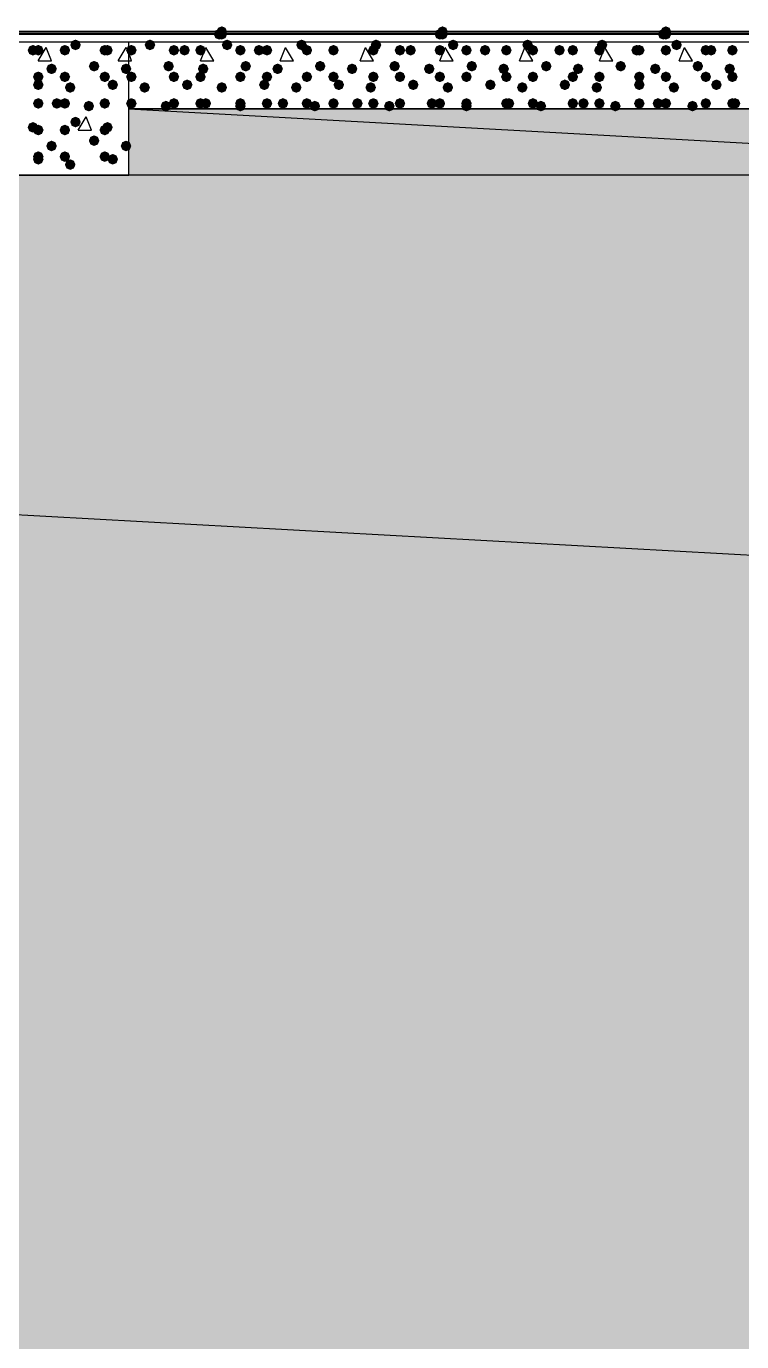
# Model space of a CAD drawing. Header units: millimetres. Extents: x 0 to 420, y 0 to 297.
# Drawn here: x 131.72 to 143.11, y 207.24 to 228.18 of the extents above; entities that cross this region are included whole.
import ezdxf

# ---------------------------------------------------------------- set-up
doc = ezdxf.new("R2010")
doc.units = ezdxf.units.MM
doc.layers.get('0').update_dxf_attribs({"linetype": 'CONTINUOUS'})

msp = doc.modelspace()

# ---------------------------------------------------------------- hatches: boundary and pattern name
at = {"true_color": 0x000007}
h = msp.add_hatch(color=0, dxfattribs=at)
h.paths.add_polyline_path([(32.215667, 228.049667), (380.661333, 228.049667)], flags=0)
h.paths.add_polyline_path([(380.661333, 228.049667), (32.215667, 228.049667)], flags=0)
at = {"true_color": 0x0000fe}
for points in [[(134.874, 228.049667), (134.849129, 227.989871), (134.789333, 227.965), (134.729537, 227.989871), (134.704667, 228.049667), (134.729537, 228.109462), (134.789333, 228.134333), (134.849129, 228.109463)], [(134.874, 228.049667), (134.849129, 227.989871), (134.789333, 227.965), (134.729537, 227.989871), (134.704667, 228.049667), (134.729537, 228.109462), (134.789333, 228.134333), (134.849129, 228.109463)], [(134.916333, 228.092), (134.891462, 228.032204), (134.831667, 228.007333), (134.771871, 228.032204), (134.747, 228.092), (134.771871, 228.151796), (134.831667, 228.176667), (134.891462, 228.151796)], [(134.916333, 228.049667), (134.891462, 227.989871), (134.831667, 227.965), (134.771871, 227.989871), (134.747, 228.049667), (134.771871, 228.109462), (134.831667, 228.134333), (134.891462, 228.109463)], [(138.387667, 228.049667), (138.362796, 227.989871), (138.303, 227.965), (138.243204, 227.989871), (138.218333, 228.049667), (138.243204, 228.109462), (138.303, 228.134333), (138.362796, 228.109463)], [(138.43, 228.092), (138.405129, 228.032204), (138.345333, 228.007333), (138.285538, 228.032204), (138.260667, 228.092), (138.285537, 228.151796), (138.345333, 228.176667), (138.405129, 228.151796)], [(138.43, 228.049667), (138.405129, 227.989871), (138.345333, 227.965), (138.285538, 227.989871), (138.260667, 228.049667), (138.285537, 228.109462), (138.345333, 228.134333), (138.405129, 228.109463)], [(138.43, 228.049667), (138.405129, 227.989871), (138.345333, 227.965), (138.285538, 227.989871), (138.260667, 228.049667), (138.285537, 228.109462), (138.345333, 228.134333), (138.405129, 228.109463)], [(141.943667, 228.049667), (141.918796, 227.989871), (141.859, 227.965), (141.799204, 227.989871), (141.774333, 228.049667), (141.799204, 228.109462), (141.859, 228.134333), (141.918796, 228.109463)], [(141.986, 228.092), (141.961129, 228.032204), (141.901333, 228.007333), (141.841538, 228.032204), (141.816667, 228.092), (141.841537, 228.151796), (141.901333, 228.176667), (141.961129, 228.151796)], [(141.986, 228.049667), (141.961129, 227.989871), (141.901333, 227.965), (141.841538, 227.989871), (141.816667, 228.049667), (141.841537, 228.109462), (141.901333, 228.134333), (141.961129, 228.109463)], [(141.986, 228.049667), (141.961129, 227.989871), (141.901333, 227.965), (141.841538, 227.989871), (141.816667, 228.049667), (141.841537, 228.109462), (141.901333, 228.134333), (141.961129, 228.109463)]]:
    msp.add_hatch(color=0, dxfattribs=at).paths.add_polyline_path(points, flags=0)
at = {"true_color": 0x000007}
for points in [[(131.910667, 227.795667), (131.885796, 227.735871), (131.826, 227.711), (131.766204, 227.735871), (131.741333, 227.795667), (131.766204, 227.855462), (131.826, 227.880333), (131.885796, 227.855463)], [(131.995333, 227.795667), (131.970463, 227.735871), (131.910667, 227.711), (131.850871, 227.735871), (131.826, 227.795667), (131.850871, 227.855462), (131.910667, 227.880333), (131.970462, 227.855463)], [(132.418667, 227.795667), (132.393796, 227.735871), (132.334, 227.711), (132.274204, 227.735871), (132.249333, 227.795667), (132.274204, 227.855462), (132.334, 227.880333), (132.393796, 227.855463)], [(132.588, 227.880333), (132.563129, 227.820537), (132.503333, 227.795667), (132.443537, 227.820537), (132.418667, 227.880333), (132.443537, 227.940129), (132.503333, 227.965), (132.563129, 227.940129)], [(133.053667, 227.795667), (133.028796, 227.735871), (132.969, 227.711), (132.909204, 227.735871), (132.884333, 227.795667), (132.909204, 227.855462), (132.969, 227.880333), (133.028796, 227.855463)], [(133.096, 227.795667), (133.071129, 227.735871), (133.011333, 227.711), (132.951538, 227.735871), (132.926667, 227.795667), (132.951537, 227.855462), (133.011333, 227.880333), (133.071129, 227.855463)], [(132.884333, 227.541667), (132.859463, 227.481871), (132.799667, 227.457), (132.739871, 227.481871), (132.715, 227.541667), (132.739871, 227.601462), (132.799667, 227.626333), (132.859462, 227.601463)], [(131.995333, 227.372333), (131.970463, 227.312537), (131.910667, 227.287667), (131.850871, 227.312537), (131.826, 227.372333), (131.850871, 227.432129), (131.910667, 227.457), (131.970462, 227.432129)], [(132.207, 227.499333), (132.182129, 227.439537), (132.122333, 227.414667), (132.062538, 227.439537), (132.037667, 227.499333), (132.062537, 227.559129), (132.122333, 227.584), (132.182129, 227.559129)], [(132.418667, 227.372333), (132.393796, 227.312537), (132.334, 227.287667), (132.274204, 227.312537), (132.249333, 227.372333), (132.274204, 227.432129), (132.334, 227.457), (132.393796, 227.432129)], [(133.053667, 227.372333), (133.028796, 227.312537), (132.969, 227.287667), (132.909204, 227.312537), (132.884333, 227.372333), (132.909204, 227.432129), (132.969, 227.457), (133.028796, 227.432129)], [(133.392333, 227.499333), (133.367462, 227.439537), (133.307667, 227.414667), (133.247871, 227.439537), (133.223, 227.499333), (133.247871, 227.559129), (133.307667, 227.584), (133.367462, 227.559129)], [(131.995333, 227.245333), (131.970463, 227.185537), (131.910667, 227.160667), (131.850871, 227.185537), (131.826, 227.245333), (131.850871, 227.305129), (131.910667, 227.33), (131.970462, 227.305129)], [(132.503333, 227.203), (132.478463, 227.143204), (132.418667, 227.118333), (132.358871, 227.143204), (132.334, 227.203), (132.358871, 227.262796), (132.418667, 227.287667), (132.478462, 227.262796)], [(133.180667, 227.245333), (133.155796, 227.185537), (133.096, 227.160667), (133.036204, 227.185537), (133.011333, 227.245333), (133.036204, 227.305129), (133.096, 227.33), (133.155796, 227.305129)], [(131.995333, 226.949), (131.970463, 226.889204), (131.910667, 226.864333), (131.850871, 226.889204), (131.826, 226.949), (131.850871, 227.008796), (131.910667, 227.033667), (131.970462, 227.008796)], [(132.291667, 226.949), (132.266796, 226.889204), (132.207, 226.864333), (132.147204, 226.889204), (132.122333, 226.949), (132.147204, 227.008796), (132.207, 227.033667), (132.266796, 227.008796)], [(132.418667, 226.949), (132.393796, 226.889204), (132.334, 226.864333), (132.274204, 226.889204), (132.249333, 226.949), (132.274204, 227.008796), (132.334, 227.033667), (132.393796, 227.008796)], [(132.799667, 226.906667), (132.774796, 226.846871), (132.715, 226.822), (132.655204, 226.846871), (132.630333, 226.906667), (132.655204, 226.966462), (132.715, 226.991333), (132.774796, 226.966463)], [(133.053667, 226.949), (133.028796, 226.889204), (132.969, 226.864333), (132.909204, 226.889204), (132.884333, 226.949), (132.909204, 227.008796), (132.969, 227.033667), (133.028796, 227.008796)], [(131.910667, 226.568), (131.885796, 226.508204), (131.826, 226.483333), (131.766204, 226.508204), (131.741333, 226.568), (131.766204, 226.627796), (131.826, 226.652667), (131.885796, 226.627796)], [(131.995333, 226.525667), (131.970463, 226.465871), (131.910667, 226.441), (131.850871, 226.465871), (131.826, 226.525667), (131.850871, 226.585462), (131.910667, 226.610333), (131.970462, 226.585463)], [(132.418667, 226.525667), (132.393796, 226.465871), (132.334, 226.441), (132.274204, 226.465871), (132.249333, 226.525667), (132.274204, 226.585462), (132.334, 226.610333), (132.393796, 226.585463)], [(132.588, 226.652667), (132.563129, 226.592871), (132.503333, 226.568), (132.443537, 226.592871), (132.418667, 226.652667), (132.443537, 226.712462), (132.503333, 226.737333), (132.563129, 226.712463)], [(133.053667, 226.525667), (133.028796, 226.465871), (132.969, 226.441), (132.909204, 226.465871), (132.884333, 226.525667), (132.909204, 226.585462), (132.969, 226.610333), (133.028796, 226.585463)], [(133.096, 226.568), (133.071129, 226.508204), (133.011333, 226.483333), (132.951538, 226.508204), (132.926667, 226.568), (132.951537, 226.627796), (133.011333, 226.652667), (133.071129, 226.627796)], [(132.207, 226.271667), (132.182129, 226.211871), (132.122333, 226.187), (132.062538, 226.211871), (132.037667, 226.271667), (132.062537, 226.331462), (132.122333, 226.356333), (132.182129, 226.331463)], [(132.884333, 226.356333), (132.859463, 226.296537), (132.799667, 226.271667), (132.739871, 226.296537), (132.715, 226.356333), (132.739871, 226.416129), (132.799667, 226.441), (132.859462, 226.416129)], [(133.392333, 226.271667), (133.367462, 226.211871), (133.307667, 226.187), (133.247871, 226.211871), (133.223, 226.271667), (133.247871, 226.331462), (133.307667, 226.356333), (133.367462, 226.331463)], [(131.995333, 226.102333), (131.970463, 226.042537), (131.910667, 226.017667), (131.850871, 226.042537), (131.826, 226.102333), (131.850871, 226.162129), (131.910667, 226.187), (131.970462, 226.162129)], [(131.995333, 226.06), (131.970463, 226.000204), (131.910667, 225.975333), (131.850871, 226.000204), (131.826, 226.06), (131.850871, 226.119796), (131.910667, 226.144667), (131.970462, 226.119796)], [(132.418667, 226.102333), (132.393796, 226.042537), (132.334, 226.017667), (132.274204, 226.042537), (132.249333, 226.102333), (132.274204, 226.162129), (132.334, 226.187), (132.393796, 226.162129)], [(133.053667, 226.102333), (133.028796, 226.042537), (132.969, 226.017667), (132.909204, 226.042537), (132.884333, 226.102333), (132.909204, 226.162129), (132.969, 226.187), (133.028796, 226.162129)], [(133.180667, 226.06), (133.155796, 226.000204), (133.096, 225.975333), (133.036204, 226.000204), (133.011333, 226.06), (133.036204, 226.119796), (133.096, 226.144667), (133.155796, 226.119796)], [(132.503333, 225.975333), (132.478463, 225.915537), (132.418667, 225.890667), (132.358871, 225.915537), (132.334, 225.975333), (132.358871, 226.035129), (132.418667, 226.06), (132.478462, 226.035129)]]:
    msp.add_hatch(color=0, dxfattribs=at).paths.add_polyline_path(points, flags=0)
at = {"true_color": 0x000008}
for points in [[(133.477, 227.795667), (133.452129, 227.735871), (133.392333, 227.711), (133.332538, 227.735871), (133.307667, 227.795667), (133.332537, 227.855462), (133.392333, 227.880333), (133.452129, 227.855463)], [(133.773333, 227.880333), (133.748463, 227.820537), (133.688667, 227.795667), (133.628871, 227.820537), (133.604, 227.880333), (133.628871, 227.940129), (133.688667, 227.965), (133.748462, 227.940129)], [(134.154333, 227.795667), (134.129463, 227.735871), (134.069667, 227.711), (134.009871, 227.735871), (133.985, 227.795667), (134.009871, 227.855462), (134.069667, 227.880333), (134.129462, 227.855463)], [(134.323667, 227.795667), (134.298796, 227.735871), (134.239, 227.711), (134.179204, 227.735871), (134.154333, 227.795667), (134.179204, 227.855462), (134.239, 227.880333), (134.298796, 227.855463)], [(134.577667, 227.795667), (134.552796, 227.735871), (134.493, 227.711), (134.433204, 227.735871), (134.408333, 227.795667), (134.433204, 227.855462), (134.493, 227.880333), (134.552796, 227.855463)], [(135.001, 227.880333), (134.976129, 227.820537), (134.916333, 227.795667), (134.856538, 227.820537), (134.831667, 227.880333), (134.856537, 227.940129), (134.916333, 227.965), (134.976129, 227.940129)], [(135.212667, 227.795667), (135.187796, 227.735871), (135.128, 227.711), (135.068204, 227.735871), (135.043333, 227.795667), (135.068204, 227.855462), (135.128, 227.880333), (135.187796, 227.855463)], [(135.509, 227.795667), (135.484129, 227.735871), (135.424333, 227.711), (135.364537, 227.735871), (135.339667, 227.795667), (135.364537, 227.855462), (135.424333, 227.880333), (135.484129, 227.855463)], [(135.636, 227.795667), (135.611129, 227.735871), (135.551333, 227.711), (135.491537, 227.735871), (135.466667, 227.795667), (135.491537, 227.855462), (135.551333, 227.880333), (135.611129, 227.855463)], [(136.186333, 227.880333), (136.161463, 227.820537), (136.101667, 227.795667), (136.041871, 227.820537), (136.017, 227.880333), (136.041871, 227.940129), (136.101667, 227.965), (136.161462, 227.940129)], [(136.271, 227.795667), (136.246129, 227.735871), (136.186333, 227.711), (136.126538, 227.735871), (136.101667, 227.795667), (136.126537, 227.855462), (136.186333, 227.880333), (136.246129, 227.855463)], [(136.694333, 227.795667), (136.669463, 227.735871), (136.609667, 227.711), (136.549871, 227.735871), (136.525, 227.795667), (136.549871, 227.855462), (136.609667, 227.880333), (136.669462, 227.855463)], [(136.694333, 227.795667), (136.669463, 227.735871), (136.609667, 227.711), (136.549871, 227.735871), (136.525, 227.795667), (136.549871, 227.855462), (136.609667, 227.880333), (136.669462, 227.855463)], [(137.329333, 227.795667), (137.304463, 227.735871), (137.244667, 227.711), (137.184871, 227.735871), (137.16, 227.795667), (137.184871, 227.855462), (137.244667, 227.880333), (137.304462, 227.855463)], [(137.371667, 227.880333), (137.346796, 227.820537), (137.287, 227.795667), (137.227204, 227.820537), (137.202333, 227.880333), (137.227204, 227.940129), (137.287, 227.965), (137.346796, 227.940129)], [(137.752667, 227.795667), (137.727796, 227.735871), (137.668, 227.711), (137.608204, 227.735871), (137.583333, 227.795667), (137.608204, 227.855462), (137.668, 227.880333), (137.727796, 227.855463)], [(137.922, 227.795667), (137.897129, 227.735871), (137.837333, 227.711), (137.777538, 227.735871), (137.752667, 227.795667), (137.777537, 227.855462), (137.837333, 227.880333), (137.897129, 227.855463)], [(138.387667, 227.795667), (138.362796, 227.735871), (138.303, 227.711), (138.243204, 227.735871), (138.218333, 227.795667), (138.243204, 227.855462), (138.303, 227.880333), (138.362796, 227.855463)], [(138.599333, 227.880333), (138.574463, 227.820537), (138.514667, 227.795667), (138.454871, 227.820537), (138.43, 227.880333), (138.454871, 227.940129), (138.514667, 227.965), (138.574462, 227.940129)], [(138.811, 227.795667), (138.786129, 227.735871), (138.726333, 227.711), (138.666538, 227.735871), (138.641667, 227.795667), (138.666537, 227.855462), (138.726333, 227.880333), (138.786129, 227.855463)], [(139.107333, 227.795667), (139.082462, 227.735871), (139.022667, 227.711), (138.962871, 227.735871), (138.938, 227.795667), (138.962871, 227.855462), (139.022667, 227.880333), (139.082462, 227.855463)], [(139.446, 227.795667), (139.421129, 227.735871), (139.361333, 227.711), (139.301537, 227.735871), (139.276667, 227.795667), (139.301537, 227.855462), (139.361333, 227.880333), (139.421129, 227.855463)], [(139.784667, 227.880333), (139.759796, 227.820537), (139.7, 227.795667), (139.640204, 227.820537), (139.615333, 227.880333), (139.640204, 227.940129), (139.7, 227.965), (139.759796, 227.940129)], [(139.869333, 227.795667), (139.844463, 227.735871), (139.784667, 227.711), (139.724871, 227.735871), (139.7, 227.795667), (139.724871, 227.855462), (139.784667, 227.880333), (139.844462, 227.855463)], [(140.292667, 227.795667), (140.267796, 227.735871), (140.208, 227.711), (140.148204, 227.735871), (140.123333, 227.795667), (140.148204, 227.855462), (140.208, 227.880333), (140.267796, 227.855463)], [(140.504333, 227.795667), (140.479463, 227.735871), (140.419667, 227.711), (140.359871, 227.735871), (140.335, 227.795667), (140.359871, 227.855462), (140.419667, 227.880333), (140.479462, 227.855463)], [(140.927667, 227.795667), (140.902796, 227.735871), (140.843, 227.711), (140.783204, 227.735871), (140.758333, 227.795667), (140.783204, 227.855462), (140.843, 227.880333), (140.902796, 227.855463)], [(140.97, 227.880333), (140.945129, 227.820537), (140.885333, 227.795667), (140.825538, 227.820537), (140.800667, 227.880333), (140.825537, 227.940129), (140.885333, 227.965), (140.945129, 227.940129)], [(141.520333, 227.795667), (141.495463, 227.735871), (141.435667, 227.711), (141.375871, 227.735871), (141.351, 227.795667), (141.375871, 227.855462), (141.435667, 227.880333), (141.495462, 227.855463)], [(141.562667, 227.795667), (141.537796, 227.735871), (141.478, 227.711), (141.418204, 227.735871), (141.393333, 227.795667), (141.418204, 227.855462), (141.478, 227.880333), (141.537796, 227.855463)], [(141.986, 227.795667), (141.961129, 227.735871), (141.901333, 227.711), (141.841538, 227.735871), (141.816667, 227.795667), (141.841537, 227.855462), (141.901333, 227.880333), (141.961129, 227.855463)], [(142.155333, 227.880333), (142.130463, 227.820537), (142.070667, 227.795667), (142.010871, 227.820537), (141.986, 227.880333), (142.010871, 227.940129), (142.070667, 227.965), (142.130462, 227.940129)], [(142.621, 227.795667), (142.596129, 227.735871), (142.536333, 227.711), (142.476538, 227.735871), (142.451667, 227.795667), (142.476537, 227.855462), (142.536333, 227.880333), (142.596129, 227.855463)], [(142.705667, 227.795667), (142.680796, 227.735871), (142.621, 227.711), (142.561204, 227.735871), (142.536333, 227.795667), (142.561204, 227.855462), (142.621, 227.880333), (142.680796, 227.855463)], [(143.044333, 227.795667), (143.019463, 227.735871), (142.959667, 227.711), (142.899871, 227.735871), (142.875, 227.795667), (142.899871, 227.855462), (142.959667, 227.880333), (143.019462, 227.855463)], [(134.069667, 227.541667), (134.044796, 227.481871), (133.985, 227.457), (133.925204, 227.481871), (133.900333, 227.541667), (133.925204, 227.601462), (133.985, 227.626333), (134.044796, 227.601463)], [(135.297333, 227.541667), (135.272463, 227.481871), (135.212667, 227.457), (135.152871, 227.481871), (135.128, 227.541667), (135.152871, 227.601462), (135.212667, 227.626333), (135.272462, 227.601463)], [(136.482667, 227.541667), (136.457796, 227.481871), (136.398, 227.457), (136.338204, 227.481871), (136.313333, 227.541667), (136.338204, 227.601462), (136.398, 227.626333), (136.457796, 227.601463)], [(137.668, 227.541667), (137.643129, 227.481871), (137.583333, 227.457), (137.523537, 227.481871), (137.498667, 227.541667), (137.523537, 227.601462), (137.583333, 227.626333), (137.643129, 227.601463)], [(138.895667, 227.541667), (138.870796, 227.481871), (138.811, 227.457), (138.751204, 227.481871), (138.726333, 227.541667), (138.751204, 227.601462), (138.811, 227.626333), (138.870796, 227.601463)], [(140.081, 227.541667), (140.056129, 227.481871), (139.996333, 227.457), (139.936538, 227.481871), (139.911667, 227.541667), (139.936537, 227.601462), (139.996333, 227.626333), (140.056129, 227.601463)], [(141.266333, 227.541667), (141.241463, 227.481871), (141.181667, 227.457), (141.121871, 227.481871), (141.097, 227.541667), (141.121871, 227.601462), (141.181667, 227.626333), (141.241462, 227.601463)], [(142.494, 227.541667), (142.469129, 227.481871), (142.409333, 227.457), (142.349538, 227.481871), (142.324667, 227.541667), (142.349537, 227.601462), (142.409333, 227.626333), (142.469129, 227.601463)], [(133.477, 227.372333), (133.452129, 227.312537), (133.392333, 227.287667), (133.332538, 227.312537), (133.307667, 227.372333), (133.332537, 227.432129), (133.392333, 227.457), (133.452129, 227.432129)], [(134.154333, 227.372333), (134.129463, 227.312537), (134.069667, 227.287667), (134.009871, 227.312537), (133.985, 227.372333), (134.009871, 227.432129), (134.069667, 227.457), (134.129462, 227.432129)], [(134.577667, 227.372333), (134.552796, 227.312537), (134.493, 227.287667), (134.433204, 227.312537), (134.408333, 227.372333), (134.433204, 227.432129), (134.493, 227.457), (134.552796, 227.432129)], [(134.62, 227.499333), (134.595129, 227.439537), (134.535333, 227.414667), (134.475538, 227.439537), (134.450667, 227.499333), (134.475537, 227.559129), (134.535333, 227.584), (134.595129, 227.559129)], [(135.212667, 227.372333), (135.187796, 227.312537), (135.128, 227.287667), (135.068204, 227.312537), (135.043333, 227.372333), (135.068204, 227.432129), (135.128, 227.457), (135.187796, 227.432129)], [(135.636, 227.372333), (135.611129, 227.312537), (135.551333, 227.287667), (135.491537, 227.312537), (135.466667, 227.372333), (135.491537, 227.432129), (135.551333, 227.457), (135.611129, 227.432129)], [(135.805333, 227.499333), (135.780463, 227.439537), (135.720667, 227.414667), (135.660871, 227.439537), (135.636, 227.499333), (135.660871, 227.559129), (135.720667, 227.584), (135.780462, 227.559129)], [(136.271, 227.372333), (136.246129, 227.312537), (136.186333, 227.287667), (136.126538, 227.312537), (136.101667, 227.372333), (136.126537, 227.432129), (136.186333, 227.457), (136.246129, 227.432129)], [(136.694333, 227.372333), (136.669463, 227.312537), (136.609667, 227.287667), (136.549871, 227.312537), (136.525, 227.372333), (136.549871, 227.432129), (136.609667, 227.457), (136.669462, 227.432129)], [(136.990667, 227.499333), (136.965796, 227.439537), (136.906, 227.414667), (136.846204, 227.439537), (136.821333, 227.499333), (136.846204, 227.559129), (136.906, 227.584), (136.965796, 227.559129)], [(137.329333, 227.372333), (137.304463, 227.312537), (137.244667, 227.287667), (137.184871, 227.312537), (137.16, 227.372333), (137.184871, 227.432129), (137.244667, 227.457), (137.304462, 227.432129)], [(137.752667, 227.372333), (137.727796, 227.312537), (137.668, 227.287667), (137.608204, 227.312537), (137.583333, 227.372333), (137.608204, 227.432129), (137.668, 227.457), (137.727796, 227.432129)], [(138.218333, 227.499333), (138.193463, 227.439537), (138.133667, 227.414667), (138.073871, 227.439537), (138.049, 227.499333), (138.073871, 227.559129), (138.133667, 227.584), (138.193462, 227.559129)], [(138.387667, 227.372333), (138.362796, 227.312537), (138.303, 227.287667), (138.243204, 227.312537), (138.218333, 227.372333), (138.243204, 227.432129), (138.303, 227.457), (138.362796, 227.432129)], [(138.811, 227.372333), (138.786129, 227.312537), (138.726333, 227.287667), (138.666538, 227.312537), (138.641667, 227.372333), (138.666537, 227.432129), (138.726333, 227.457), (138.786129, 227.432129)], [(139.403667, 227.499333), (139.378796, 227.439537), (139.319, 227.414667), (139.259204, 227.439537), (139.234333, 227.499333), (139.259204, 227.559129), (139.319, 227.584), (139.378796, 227.559129)], [(139.446, 227.372333), (139.421129, 227.312537), (139.361333, 227.287667), (139.301537, 227.312537), (139.276667, 227.372333), (139.301537, 227.432129), (139.361333, 227.457), (139.421129, 227.432129)], [(139.869333, 227.372333), (139.844463, 227.312537), (139.784667, 227.287667), (139.724871, 227.312537), (139.7, 227.372333), (139.724871, 227.432129), (139.784667, 227.457), (139.844462, 227.432129)], [(140.504333, 227.372333), (140.479463, 227.312537), (140.419667, 227.287667), (140.359871, 227.312537), (140.335, 227.372333), (140.359871, 227.432129), (140.419667, 227.457), (140.479462, 227.432129)], [(140.589, 227.499333), (140.564129, 227.439537), (140.504333, 227.414667), (140.444538, 227.439537), (140.419667, 227.499333), (140.444537, 227.559129), (140.504333, 227.584), (140.564129, 227.559129)], [(140.927667, 227.372333), (140.902796, 227.312537), (140.843, 227.287667), (140.783204, 227.312537), (140.758333, 227.372333), (140.783204, 227.432129), (140.843, 227.457), (140.902796, 227.432129)], [(141.562667, 227.372333), (141.537796, 227.312537), (141.478, 227.287667), (141.418204, 227.312537), (141.393333, 227.372333), (141.418204, 227.432129), (141.478, 227.457), (141.537796, 227.432129)], [(141.816667, 227.499333), (141.791796, 227.439537), (141.732, 227.414667), (141.672204, 227.439537), (141.647333, 227.499333), (141.672204, 227.559129), (141.732, 227.584), (141.791796, 227.559129)], [(141.986, 227.372333), (141.961129, 227.312537), (141.901333, 227.287667), (141.841538, 227.312537), (141.816667, 227.372333), (141.841537, 227.432129), (141.901333, 227.457), (141.961129, 227.432129)], [(142.621, 227.372333), (142.596129, 227.312537), (142.536333, 227.287667), (142.476538, 227.312537), (142.451667, 227.372333), (142.476537, 227.432129), (142.536333, 227.457), (142.596129, 227.432129)], [(143.002, 227.499333), (142.977129, 227.439537), (142.917333, 227.414667), (142.857538, 227.439537), (142.832667, 227.499333), (142.857537, 227.559129), (142.917333, 227.584), (142.977129, 227.559129)], [(143.044333, 227.372333), (143.019463, 227.312537), (142.959667, 227.287667), (142.899871, 227.312537), (142.875, 227.372333), (142.899871, 227.432129), (142.959667, 227.457), (143.019462, 227.432129)], [(133.688667, 227.203), (133.663796, 227.143204), (133.604, 227.118333), (133.544204, 227.143204), (133.519333, 227.203), (133.544204, 227.262796), (133.604, 227.287667), (133.663796, 227.262796)], [(134.366, 227.245333), (134.341129, 227.185537), (134.281333, 227.160667), (134.221538, 227.185537), (134.196667, 227.245333), (134.221537, 227.305129), (134.281333, 227.33), (134.341129, 227.305129)], [(134.916333, 227.203), (134.891462, 227.143204), (134.831667, 227.118333), (134.771871, 227.143204), (134.747, 227.203), (134.771871, 227.262796), (134.831667, 227.287667), (134.891462, 227.262796)], [(135.593667, 227.245333), (135.568796, 227.185537), (135.509, 227.160667), (135.449204, 227.185537), (135.424333, 227.245333), (135.449204, 227.305129), (135.509, 227.33), (135.568796, 227.305129)], [(136.101667, 227.203), (136.076796, 227.143204), (136.017, 227.118333), (135.957204, 227.143204), (135.932333, 227.203), (135.957204, 227.262796), (136.017, 227.287667), (136.076796, 227.262796)], [(136.779, 227.245333), (136.754129, 227.185537), (136.694333, 227.160667), (136.634537, 227.185537), (136.609667, 227.245333), (136.634537, 227.305129), (136.694333, 227.33), (136.754129, 227.305129)], [(137.287, 227.203), (137.262129, 227.143204), (137.202333, 227.118333), (137.142538, 227.143204), (137.117667, 227.203), (137.142537, 227.262796), (137.202333, 227.287667), (137.262129, 227.262796)], [(137.964333, 227.245333), (137.939463, 227.185537), (137.879667, 227.160667), (137.819871, 227.185537), (137.795, 227.245333), (137.819871, 227.305129), (137.879667, 227.33), (137.939462, 227.305129)], [(138.514667, 227.203), (138.489796, 227.143204), (138.43, 227.118333), (138.370204, 227.143204), (138.345333, 227.203), (138.370204, 227.262796), (138.43, 227.287667), (138.489796, 227.262796)], [(139.192, 227.245333), (139.167129, 227.185537), (139.107333, 227.160667), (139.047538, 227.185537), (139.022667, 227.245333), (139.047537, 227.305129), (139.107333, 227.33), (139.167129, 227.305129)], [(139.7, 227.203), (139.675129, 227.143204), (139.615333, 227.118333), (139.555538, 227.143204), (139.530667, 227.203), (139.555537, 227.262796), (139.615333, 227.287667), (139.675129, 227.262796)], [(140.377333, 227.245333), (140.352463, 227.185537), (140.292667, 227.160667), (140.232871, 227.185537), (140.208, 227.245333), (140.232871, 227.305129), (140.292667, 227.33), (140.352462, 227.305129)], [(140.885333, 227.203), (140.860463, 227.143204), (140.800667, 227.118333), (140.740871, 227.143204), (140.716, 227.203), (140.740871, 227.262796), (140.800667, 227.287667), (140.860462, 227.262796)], [(141.562667, 227.245333), (141.537796, 227.185537), (141.478, 227.160667), (141.418204, 227.185537), (141.393333, 227.245333), (141.418204, 227.305129), (141.478, 227.33), (141.537796, 227.305129)], [(142.113, 227.203), (142.088129, 227.143204), (142.028333, 227.118333), (141.968538, 227.143204), (141.943667, 227.203), (141.968537, 227.262796), (142.028333, 227.287667), (142.088129, 227.262796)], [(142.790333, 227.245333), (142.765463, 227.185537), (142.705667, 227.160667), (142.645871, 227.185537), (142.621, 227.245333), (142.645871, 227.305129), (142.705667, 227.33), (142.765462, 227.305129)], [(133.477, 226.949), (133.452129, 226.889204), (133.392333, 226.864333), (133.332538, 226.889204), (133.307667, 226.949), (133.332537, 227.008796), (133.392333, 227.033667), (133.452129, 227.008796)], [(133.477, 226.949), (133.452129, 226.889204), (133.392333, 226.864333), (133.332538, 226.889204), (133.307667, 226.949), (133.332537, 227.008796), (133.392333, 227.033667), (133.452129, 227.008796)], [(134.027333, 226.906667), (134.002463, 226.846871), (133.942667, 226.822), (133.882871, 226.846871), (133.858, 226.906667), (133.882871, 226.966462), (133.942667, 226.991333), (134.002462, 226.966463)], [(134.154333, 226.949), (134.129463, 226.889204), (134.069667, 226.864333), (134.009871, 226.889204), (133.985, 226.949), (134.009871, 227.008796), (134.069667, 227.033667), (134.129462, 227.008796)], [(134.577667, 226.949), (134.552796, 226.889204), (134.493, 226.864333), (134.433204, 226.889204), (134.408333, 226.949), (134.433204, 227.008796), (134.493, 227.033667), (134.552796, 227.008796)], [(134.662333, 226.949), (134.637463, 226.889204), (134.577667, 226.864333), (134.517871, 226.889204), (134.493, 226.949), (134.517871, 227.008796), (134.577667, 227.033667), (134.637462, 227.008796)], [(135.212667, 226.949), (135.187796, 226.889204), (135.128, 226.864333), (135.068204, 226.889204), (135.043333, 226.949), (135.068204, 227.008796), (135.128, 227.033667), (135.187796, 227.008796)], [(135.212667, 226.906667), (135.187796, 226.846871), (135.128, 226.822), (135.068204, 226.846871), (135.043333, 226.906667), (135.068204, 226.966462), (135.128, 226.991333), (135.187796, 226.966463)], [(135.636, 226.949), (135.611129, 226.889204), (135.551333, 226.864333), (135.491537, 226.889204), (135.466667, 226.949), (135.491537, 227.008796), (135.551333, 227.033667), (135.611129, 227.008796)], [(135.89, 226.949), (135.865129, 226.889204), (135.805333, 226.864333), (135.745538, 226.889204), (135.720667, 226.949), (135.745537, 227.008796), (135.805333, 227.033667), (135.865129, 227.008796)], [(136.271, 226.949), (136.246129, 226.889204), (136.186333, 226.864333), (136.126538, 226.889204), (136.101667, 226.949), (136.126537, 227.008796), (136.186333, 227.033667), (136.246129, 227.008796)], [(136.398, 226.906667), (136.373129, 226.846871), (136.313333, 226.822), (136.253537, 226.846871), (136.228667, 226.906667), (136.253537, 226.966462), (136.313333, 226.991333), (136.373129, 226.966463)], [(136.694333, 226.949), (136.669463, 226.889204), (136.609667, 226.864333), (136.549871, 226.889204), (136.525, 226.949), (136.549871, 227.008796), (136.609667, 227.033667), (136.669462, 227.008796)], [(137.075333, 226.949), (137.050463, 226.889204), (136.990667, 226.864333), (136.930871, 226.889204), (136.906, 226.949), (136.930871, 227.008796), (136.990667, 227.033667), (137.050462, 227.008796)], [(137.329333, 226.949), (137.304463, 226.889204), (137.244667, 226.864333), (137.184871, 226.889204), (137.16, 226.949), (137.184871, 227.008796), (137.244667, 227.033667), (137.304462, 227.008796)], [(137.583333, 226.906667), (137.558463, 226.846871), (137.498667, 226.822), (137.438871, 226.846871), (137.414, 226.906667), (137.438871, 226.966462), (137.498667, 226.991333), (137.558462, 226.966463)], [(137.752667, 226.949), (137.727796, 226.889204), (137.668, 226.864333), (137.608204, 226.889204), (137.583333, 226.949), (137.608204, 227.008796), (137.668, 227.033667), (137.727796, 227.008796)], [(138.260667, 226.949), (138.235796, 226.889204), (138.176, 226.864333), (138.116204, 226.889204), (138.091333, 226.949), (138.116204, 227.008796), (138.176, 227.033667), (138.235796, 227.008796)], [(138.387667, 226.949), (138.362796, 226.889204), (138.303, 226.864333), (138.243204, 226.889204), (138.218333, 226.949), (138.243204, 227.008796), (138.303, 227.033667), (138.362796, 227.008796)], [(138.811, 226.949), (138.786129, 226.889204), (138.726333, 226.864333), (138.666538, 226.889204), (138.641667, 226.949), (138.666537, 227.008796), (138.726333, 227.033667), (138.786129, 227.008796)], [(138.811, 226.906667), (138.786129, 226.846871), (138.726333, 226.822), (138.666538, 226.846871), (138.641667, 226.906667), (138.666537, 226.966462), (138.726333, 226.991333), (138.786129, 226.966463)], [(139.446, 226.949), (139.421129, 226.889204), (139.361333, 226.864333), (139.301537, 226.889204), (139.276667, 226.949), (139.301537, 227.008796), (139.361333, 227.033667), (139.421129, 227.008796)], [(139.488333, 226.949), (139.463463, 226.889204), (139.403667, 226.864333), (139.343871, 226.889204), (139.319, 226.949), (139.343871, 227.008796), (139.403667, 227.033667), (139.463462, 227.008796)], [(139.869333, 226.949), (139.844463, 226.889204), (139.784667, 226.864333), (139.724871, 226.889204), (139.7, 226.949), (139.724871, 227.008796), (139.784667, 227.033667), (139.844462, 227.008796)], [(139.996333, 226.906667), (139.971463, 226.846871), (139.911667, 226.822), (139.851871, 226.846871), (139.827, 226.906667), (139.851871, 226.966462), (139.911667, 226.991333), (139.971462, 226.966463)], [(140.504333, 226.949), (140.479463, 226.889204), (140.419667, 226.864333), (140.359871, 226.889204), (140.335, 226.949), (140.359871, 227.008796), (140.419667, 227.033667), (140.479462, 227.008796)], [(140.673667, 226.949), (140.648796, 226.889204), (140.589, 226.864333), (140.529204, 226.889204), (140.504333, 226.949), (140.529204, 227.008796), (140.589, 227.033667), (140.648796, 227.008796)], [(140.927667, 226.949), (140.902796, 226.889204), (140.843, 226.864333), (140.783204, 226.889204), (140.758333, 226.949), (140.783204, 227.008796), (140.843, 227.033667), (140.902796, 227.008796)], [(141.181667, 226.906667), (141.156796, 226.846871), (141.097, 226.822), (141.037204, 226.846871), (141.012333, 226.906667), (141.037204, 226.966462), (141.097, 226.991333), (141.156796, 226.966463)], [(141.562667, 226.949), (141.537796, 226.889204), (141.478, 226.864333), (141.418204, 226.889204), (141.393333, 226.949), (141.418204, 227.008796), (141.478, 227.033667), (141.537796, 227.008796)], [(141.859, 226.949), (141.834129, 226.889204), (141.774333, 226.864333), (141.714538, 226.889204), (141.689667, 226.949), (141.714537, 227.008796), (141.774333, 227.033667), (141.834129, 227.008796)], [(141.986, 226.949), (141.961129, 226.889204), (141.901333, 226.864333), (141.841538, 226.889204), (141.816667, 226.949), (141.841537, 227.008796), (141.901333, 227.033667), (141.961129, 227.008796)], [(142.409333, 226.906667), (142.384463, 226.846871), (142.324667, 226.822), (142.264871, 226.846871), (142.24, 226.906667), (142.264871, 226.966462), (142.324667, 226.991333), (142.384462, 226.966463)], [(142.621, 226.949), (142.596129, 226.889204), (142.536333, 226.864333), (142.476538, 226.889204), (142.451667, 226.949), (142.476537, 227.008796), (142.536333, 227.033667), (142.596129, 227.008796)], [(143.044333, 226.949), (143.019463, 226.889204), (142.959667, 226.864333), (142.899871, 226.889204), (142.875, 226.949), (142.899871, 227.008796), (142.959667, 227.033667), (143.019462, 227.008796)], [(143.086667, 226.949), (143.061796, 226.889204), (143.002, 226.864333), (142.942204, 226.889204), (142.917333, 226.949), (142.942204, 227.008796), (143.002, 227.033667), (143.061796, 227.008796)]]:
    msp.add_hatch(color=0, dxfattribs=at).paths.add_polyline_path(points, flags=0)
h = msp.add_hatch(color=0, dxfattribs=at)
h.paths.add_polyline_path([(152.4, 226.864333), (133.35, 226.864333), (152.4, 225.806)], flags=0)
h.paths.add_polyline_path([(133.35, 226.864333), (152.4, 225.806), (133.35, 225.806)], flags=0)
h = msp.add_hatch(color=0, dxfattribs=at)
h.paths.add_polyline_path([(379.518333, 225.806), (33.401, 225.806), (379.518333, 206.756)], flags=0)
h.paths.add_polyline_path([(33.401, 225.806), (379.518333, 206.756), (33.401, 206.756)], flags=0)

# ---------------------------------------------------------------- linework, layer by layer
at = {"color": 0, "true_color": 0x000007}
for points in [[(380.703667, 228.092), (32.173333, 228.092), (32.173333, 228.049667)], [(380.703667, 228.092), (32.215667, 228.092), (380.703667, 228.092), (32.215667, 228.049667)], [(32.215667, 228.049667), (380.703667, 228.049667)], [(32.215667, 228.049667), (380.661333, 228.049667), (380.703667, 228.049667)], [(32.215667, 228.049667), (380.661333, 228.049667)], [(131.910667, 227.626333), (132.037667, 227.838)], [(132.122333, 227.626333), (132.037667, 227.838)], [(133.180667, 227.626333), (133.307667, 227.838)], [(133.35, 227.753333), (133.307667, 227.838)], [(152.4, 227.922667), (133.35, 227.922667)], [(131.910667, 227.626333), (132.122333, 227.626333)], [(133.180667, 227.626333), (133.35, 227.626333)], [(133.35, 226.864333), (152.4, 226.864333)], [(132.545667, 226.525667), (132.672667, 226.737333)], [(132.757333, 226.525667), (132.672667, 226.737333)], [(132.545667, 226.525667), (132.757333, 226.525667)]]:
    msp.add_lwpolyline(points, dxfattribs=at)
for points in [[(32.215667, 228.049667), (380.703667, 228.049667)], [(32.215667, 228.049667), (380.661333, 228.049667)], [(380.661333, 228.049667), (32.215667, 228.049667)], [(131.233333, 227.922667), (131.233333, 225.806), (133.35, 225.806), (133.35, 227.922667)]]:
    msp.add_lwpolyline(points, close=True, dxfattribs=at)
at = {"color": 0, "true_color": 0x000008}
for points in [[(134.493, 227.626333), (134.577667, 227.838)], [(134.704667, 227.626333), (134.577667, 227.838)], [(135.763, 227.626333), (135.847667, 227.838)], [(135.974667, 227.626333), (135.847667, 227.838)], [(137.033, 227.626333), (137.117667, 227.838)], [(137.244667, 227.626333), (137.117667, 227.838)], [(138.303, 227.626333), (138.387667, 227.838)], [(138.514667, 227.626333), (138.387667, 227.838)], [(139.573, 227.626333), (139.657667, 227.838)], [(139.784667, 227.626333), (139.657667, 227.838)], [(140.843, 227.626333), (140.927667, 227.838)], [(141.054667, 227.626333), (140.927667, 227.838)], [(142.113, 227.626333), (142.197667, 227.838)], [(142.324667, 227.626333), (142.197667, 227.838)], [(133.392333, 227.626333), (133.35, 227.753333)], [(133.35, 227.626333), (133.392333, 227.626333)], [(134.493, 227.626333), (134.704667, 227.626333)], [(135.763, 227.626333), (135.974667, 227.626333)], [(137.033, 227.626333), (137.244667, 227.626333)], [(138.303, 227.626333), (138.514667, 227.626333)], [(139.573, 227.626333), (139.784667, 227.626333)], [(140.843, 227.626333), (141.054667, 227.626333)], [(142.113, 227.626333), (142.324667, 227.626333)]]:
    msp.add_lwpolyline(points, dxfattribs=at)
for points in [[(152.4, 226.864333), (133.35, 226.864333), (152.4, 225.806)], [(133.35, 226.864333), (152.4, 225.806), (133.35, 225.806)], [(379.518333, 225.806), (33.401, 225.806), (379.518333, 206.756)], [(33.401, 225.806), (379.518333, 206.756), (33.401, 206.756)]]:
    msp.add_lwpolyline(points, close=True, dxfattribs=at)

doc.saveas('drawing.dxf')
